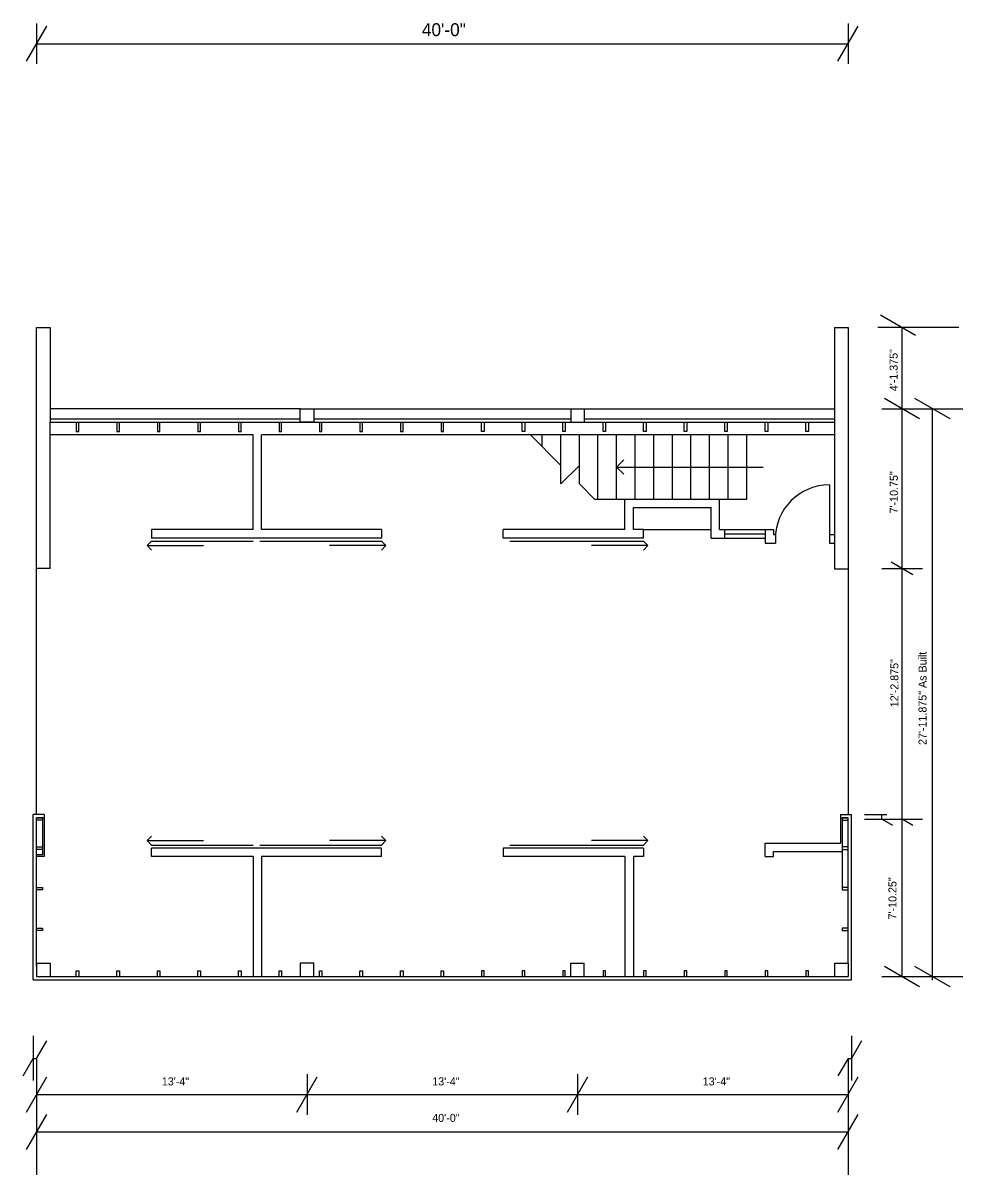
# Model space of a CAD drawing. Header units: inches. Extents: x 683 to 9370, y -498 to 3956.
# Drawn here: x 1404 to 1960, y 2105 to 2787 of the extents above; entities that cross this region are included whole.
import ezdxf

# ---------------------------------------------------------------- set-up
doc = ezdxf.new("R2010")
doc.units = ezdxf.units.IN
doc.header["$MEASUREMENT"] = 0
for name, color, linetype in [('const', 253, 'Continuous'), ('e2', 251, 'Continuous'), ('glass', 172, 'Continuous'), ('millwork', 40, 'Continuous'), ('stairs', 140, 'Continuous'), ('walls', 7, 'Continuous')]:
    doc.layers.add(name, color=color, linetype=linetype)

msp = doc.modelspace()

# ---------------------------------------------------------------- linework, layer by layer
at = {"layer": 'const'}
for p, q in [((1406.3, 2764.36), (1418.3, 2785.15)), ((1412.3, 2786.75), (1412.3, 2762.75)), ((1886.3, 2764.36), (1898.3, 2785.15)), ((1892.3, 2786.75), (1892.3, 2762.75)), ((1412.3, 2774.75), (1892.3, 2774.75)), ((1932.25, 2602.14), (1911.47, 2614.14)), ((1957.86, 2606.73), (1909.86, 2606.73)), ((1924.29, 2222.73), (1924.29, 2606.73)), ((1934.68, 2552.73), (1913.9, 2564.73)), ((1952.68, 2552.73), (1931.9, 2564.73)), ((1912.29, 2558.73), (1960.29, 2558.73)), ((1942.29, 2220.54), (1942.29, 2558.73)), ((1930.73, 2460.51), (1917.85, 2467.95)), ((1912.29, 2464.23), (1936.29, 2464.23)), ((1902.14, 2318.73), (1915.17, 2318.73)), ((1912.29, 2315.86), (1912.29, 2318.73)), ((1902.14, 2315.86), (1936.29, 2315.86)), ((1918.73, 2312.14), (1912.29, 2315.86)), ((1930.73, 2312.14), (1924.29, 2315.86)), ((1912.29, 2222.73), (1960.29, 2222.73)), ((1934.68, 2216.73), (1913.9, 2228.73)), ((1952.68, 2216.73), (1931.9, 2228.73)), ((1412.3, 2174.33), (1418.3, 2184.72)), ((1900.35, 2184.72), (1894.35, 2174.33)), ((1404.25, 2163.94), (1410.25, 2174.33)), ((1410.25, 2174.33), (1412.3, 2174.33)), ((1412.3, 2174.33), (1412.3, 2105.35)), ((1892.3, 2174.33), (1886.3, 2163.94)), ((1892.3, 2174.33), (1892.3, 2105.35)), ((1892.3, 2174.33), (1894.35, 2174.33)), ((1406.3, 2142.55), (1418.3, 2163.33)), ((1566.3, 2142.55), (1578.3, 2163.33)), ((1572.3, 2164.94), (1572.3, 2140.94)), ((1726.3, 2142.55), (1738.3, 2163.33)), ((1732.3, 2164.94), (1732.3, 2140.94)), ((1886.3, 2142.55), (1898.3, 2163.33)), ((1412.3, 2152.94), (1892.3, 2152.94)), ((1406.3, 2120.41), (1418.3, 2141.19)), ((1886.3, 2120.41), (1898.3, 2141.19)), ((1412.3, 2130.8), (1892.3, 2130.8))]:
    msp.add_line(p, q, dxfattribs=at)
at = {"layer": 'e2'}
for p, q in [((1568.29, 2558.73), (1420.3, 2558.73)), ((1576.29, 2558.73), (1728.27, 2558.73)), ((1736.27, 2558.73), (1884.3, 2558.73)), ((1412.3, 2318.73), (1412.3, 2464.23)), ((1892.3, 2463.98), (1892.3, 2318.73))]:
    msp.add_line(p, q, dxfattribs=at)
at = {"layer": 'glass'}
msp.add_line((1819.3, 2484.73), (1843.3, 2484.73), dxfattribs=at)
at = {"layer": 'millwork'}
for p, q in [((1881.3, 2513.73), (1881.3, 2481.73)), ((1771.3, 2487.23), (1811.3, 2487.23)), ((1819.3, 2487.23), (1843.3, 2487.23)), ((1819.3, 2482.23), (1843.3, 2482.23)), ((1480.3, 2480.4), (1540.3, 2480.4)), ((1544.3, 2480.4), (1616.3, 2480.4)), ((1692.3, 2480.4), (1771.3, 2480.4)), ((1480.3, 2300.57), (1540.3, 2300.57)), ((1544.3, 2300.57), (1616.3, 2300.57)), ((1692.3, 2300.57), (1771.3, 2300.57))]:
    msp.add_line(p, q, dxfattribs=at)
msp.add_arc((1881.3, 2481.73), 32, 90, 180, dxfattribs=at)
at = {"layer": 'stairs'}
for p, q in [((1722.37, 2525.23), (1704.37, 2543.23)), ((1711.37, 2536.23), (1711.37, 2543.23)), ((1722.37, 2514.23), (1722.37, 2543.23)), ((1733.37, 2514.23), (1733.37, 2543.23)), ((1744.37, 2505.23), (1744.37, 2543.23)), ((1755.37, 2505.23), (1755.37, 2543.23)), ((1766.37, 2505.23), (1766.37, 2543.23)), ((1777.37, 2505.23), (1777.37, 2543.23)), ((1788.37, 2505.23), (1788.37, 2543.23)), ((1799.37, 2505.23), (1799.37, 2543.23)), ((1810.37, 2505.23), (1810.37, 2543.23)), ((1821.37, 2505.23), (1821.37, 2543.23)), ((1832.37, 2505.23), (1832.37, 2543.23)), ((1722.37, 2514.23), (1733.37, 2525.23)), ((1755.37, 2524.23), (1759.61, 2528.48)), ((1755.37, 2524.23), (1842.11, 2524.23)), ((1755.37, 2524.23), (1759.61, 2519.99)), ((1742.37, 2505.23), (1733.37, 2514.23)), ((1742.37, 2505.23), (1760.3, 2505.23)), ((1816.3, 2505.23), (1832.37, 2505.23)), ((1477.67, 2477.77), (1480.3, 2480.4)), ((1477.67, 2477.77), (1511.01, 2477.77)), ((1477.67, 2477.77), (1480.3, 2475.14)), ((1618.93, 2477.77), (1585.59, 2477.77)), ((1618.93, 2477.77), (1616.3, 2480.4)), ((1618.93, 2477.77), (1616.3, 2475.14)), ((1773.93, 2477.77), (1740.59, 2477.77)), ((1773.93, 2477.77), (1771.3, 2480.4)), ((1773.93, 2477.77), (1771.3, 2475.14)), ((1477.67, 2303.2), (1480.3, 2305.83)), ((1618.93, 2303.2), (1616.3, 2305.83)), ((1773.93, 2303.2), (1771.3, 2305.83)), ((1477.67, 2303.2), (1511.01, 2303.2)), ((1477.67, 2303.2), (1480.3, 2300.57)), ((1618.93, 2303.2), (1585.59, 2303.2)), ((1618.93, 2303.2), (1616.3, 2300.57)), ((1773.93, 2303.2), (1740.59, 2303.2)), ((1773.93, 2303.2), (1771.3, 2300.57))]:
    msp.add_line(p, q, dxfattribs=at)
at = {"layer": 'walls'}
for p, q in [((1412.3, 2464.23), (1412.3, 2606.73)), ((1412.3, 2606.73), (1420.3, 2606.73)), ((1420.3, 2606.73), (1420.3, 2558.73)), ((1884.3, 2606.73), (1884.3, 2558.73)), ((1884.3, 2606.73), (1892.3, 2606.73)), ((1892.3, 2606.73), (1892.3, 2463.98)), ((1420.3, 2558.73), (1420.3, 2550.73)), ((1568.29, 2558.73), (1576.29, 2558.73)), ((1568.29, 2550.73), (1568.29, 2558.73)), ((1576.29, 2558.73), (1576.29, 2550.73)), ((1728.27, 2558.73), (1728.27, 2550.73)), ((1728.27, 2558.73), (1736.27, 2558.73)), ((1736.27, 2558.73), (1736.27, 2550.73)), ((1884.3, 2558.73), (1884.3, 2550.73)), ((1420.3, 2552.73), (1568.29, 2552.73)), ((1420.3, 2550.73), (1884.3, 2550.73)), ((1420.3, 2464.23), (1420.3, 2550.73)), ((1576.29, 2550.73), (1568.29, 2550.73)), ((1576.29, 2552.73), (1728.27, 2552.73)), ((1728.27, 2550.73), (1736.27, 2550.73)), ((1736.27, 2552.73), (1884.3, 2552.73)), ((1884.3, 2550.73), (1884.3, 2463.98)), ((1540.3, 2543.23), (1420.3, 2543.23)), ((1540.3, 2487.23), (1540.3, 2543.23)), ((1884.3, 2543.23), (1545.3, 2543.23)), ((1545.3, 2487.23), (1545.3, 2543.23)), ((1760.3, 2505.23), (1816.3, 2505.23)), ((1760.3, 2487.23), (1760.3, 2505.23)), ((1816.3, 2487.23), (1816.3, 2505.23)), ((1765.3, 2500.23), (1811.3, 2500.23)), ((1765.3, 2487.23), (1765.3, 2500.23)), ((1811.3, 2482.23), (1811.3, 2500.23)), ((1540.3, 2487.23), (1480.3, 2487.23)), ((1480.3, 2487.23), (1480.3, 2482.23)), ((1616.3, 2482.23), (1480.3, 2482.23)), ((1616.3, 2487.23), (1545.3, 2487.23)), ((1616.3, 2487.23), (1616.3, 2482.23)), ((1688.3, 2482.23), (1688.3, 2487.23)), ((1760.3, 2487.23), (1688.3, 2487.23)), ((1771.3, 2482.23), (1688.3, 2482.23)), ((1771.3, 2487.23), (1765.3, 2487.23)), ((1771.3, 2482.23), (1771.3, 2487.23)), ((1811.3, 2482.23), (1819.3, 2482.23)), ((1816.3, 2487.23), (1819.3, 2487.23)), ((1819.3, 2487.23), (1819.3, 2482.23)), ((1843.3, 2487.23), (1843.3, 2479.23)), ((1843.3, 2487.23), (1848.3, 2487.23)), ((1848.3, 2487.23), (1848.3, 2484.23)), ((1848.3, 2484.23), (1849.3, 2484.23)), ((1849.3, 2482.23), (1849.3, 2479.23)), ((1881.3, 2484.23), (1881.3, 2479.23)), ((1881.3, 2484.23), (1884.3, 2484.23)), ((1843.3, 2479.23), (1849.3, 2479.23)), ((1881.3, 2479.23), (1884.3, 2479.23)), ((1420.3, 2464.23), (1412.3, 2464.23)), ((1884.3, 2463.98), (1892.3, 2463.98)), ((1410.25, 2220.73), (1410.25, 2318.73)), ((1416.8, 2318.73), (1410.3, 2318.73)), ((1416.8, 2318.73), (1416.8, 2293.73)), ((1887.8, 2318.73), (1894.3, 2318.73)), ((1887.8, 2318.73), (1887.8, 2301.73)), ((1894.3, 2220.73), (1894.3, 2318.73)), ((1412.25, 2228.73), (1412.25, 2316.73)), ((1416.8, 2316.73), (1412.3, 2316.73)), ((1415.8, 2315.23), (1415.8, 2294.73)), ((1887.8, 2316.73), (1892.3, 2316.73)), ((1888.8, 2315.23), (1888.8, 2275.48)), ((1892.3, 2230.73), (1892.3, 2316.73)), ((1616.3, 2298.73), (1480.3, 2298.73)), ((1480.3, 2293.73), (1480.3, 2298.73)), ((1616.3, 2293.73), (1616.3, 2298.73)), ((1771.3, 2298.73), (1688.3, 2298.73)), ((1688.3, 2298.73), (1688.3, 2293.73)), ((1771.3, 2298.73), (1771.3, 2293.73)), ((1843.3, 2293.73), (1843.3, 2301.73)), ((1843.3, 2301.73), (1887.8, 2301.73)), ((1881.3, 2301.73), (1884.3, 2301.73)), ((1415.8, 2294.73), (1412.25, 2294.73)), ((1416.8, 2293.73), (1412.25, 2293.73)), ((1540.3, 2293.73), (1480.3, 2293.73)), ((1540.3, 2293.73), (1540.3, 2222.73)), ((1545.3, 2293.73), (1545.3, 2222.73)), ((1616.3, 2293.73), (1545.3, 2293.73)), ((1760.3, 2293.73), (1688.3, 2293.73)), ((1760.3, 2293.73), (1760.3, 2222.73)), ((1765.3, 2293.73), (1765.3, 2222.73)), ((1771.3, 2293.73), (1765.3, 2293.73)), ((1843.3, 2293.73), (1848.3, 2293.73)), ((1848.3, 2293.73), (1848.3, 2296.73)), ((1848.3, 2296.73), (1849.3, 2296.73)), ((1848.3, 2296.73), (1888.8, 2296.73)), ((1412.3, 2230.73), (1420.3, 2230.73)), ((1412.3, 2230.73), (1412.3, 2222.73)), ((1420.3, 2230.73), (1420.3, 2222.73)), ((1568.29, 2230.73), (1568.29, 2222.73)), ((1576.29, 2230.73), (1568.29, 2230.73)), ((1576.29, 2222.73), (1576.29, 2230.73)), ((1728.27, 2230.73), (1736.27, 2230.73)), ((1728.27, 2222.73), (1728.27, 2230.73)), ((1736.27, 2222.73), (1736.27, 2230.73)), ((1884.3, 2230.73), (1892.3, 2230.73)), ((1884.3, 2230.73), (1884.3, 2222.73)), ((1892.3, 2230.73), (1892.3, 2222.73)), ((1412.3, 2222.73), (1420.3, 2222.73)), ((1418.3, 2222.73), (1570.29, 2222.73)), ((1568.29, 2222.73), (1576.29, 2222.73)), ((1576.29, 2222.73), (1728.27, 2222.73)), ((1728.27, 2222.73), (1736.27, 2222.73)), ((1736.27, 2222.73), (1884.3, 2222.73)), ((1884.3, 2222.73), (1892.3, 2222.73)), ((1410.25, 2220.73), (1894.3, 2220.73)), ((1410.25, 2187.72), (1410.25, 2161.19)), ((1894.35, 2187.72), (1894.35, 2161.19))]:
    msp.add_line(p, q, dxfattribs=at)
for points in [[(1435.72, 2550.73), (1435.72, 2545.23), (1437.22, 2545.23), (1437.22, 2550.73)], [(1459.72, 2550.73), (1459.72, 2545.23), (1461.22, 2545.23), (1461.22, 2550.73)], [(1483.72, 2550.73), (1483.72, 2545.23), (1485.22, 2545.23), (1485.22, 2550.73)], [(1507.72, 2550.73), (1507.72, 2545.23), (1509.22, 2545.23), (1509.22, 2550.73)], [(1531.72, 2550.73), (1531.72, 2545.23), (1533.22, 2545.23), (1533.22, 2550.73)], [(1555.72, 2550.73), (1555.72, 2545.23), (1557.22, 2545.23), (1557.22, 2550.73)], [(1579.55, 2550.73), (1579.55, 2545.23), (1581.05, 2545.23), (1581.05, 2550.73)], [(1603.55, 2550.73), (1603.55, 2545.23), (1605.05, 2545.23), (1605.05, 2550.73)], [(1627.55, 2550.73), (1627.55, 2545.23), (1629.05, 2545.23), (1629.05, 2550.73)], [(1651.55, 2550.73), (1651.55, 2545.23), (1653.05, 2545.23), (1653.05, 2550.73)], [(1677.05, 2550.73), (1677.05, 2545.23), (1675.55, 2545.23), (1675.55, 2550.73)], [(1701.05, 2550.73), (1701.05, 2545.23), (1699.55, 2545.23), (1699.55, 2550.73)], [(1725.05, 2550.73), (1725.05, 2545.23), (1723.55, 2545.23), (1723.55, 2550.73)], [(1748.88, 2550.73), (1748.88, 2545.23), (1747.38, 2545.23), (1747.38, 2550.73)], [(1772.88, 2550.73), (1772.88, 2545.23), (1771.38, 2545.23), (1771.38, 2550.73)], [(1796.88, 2550.73), (1796.88, 2545.23), (1795.38, 2545.23), (1795.38, 2550.73)], [(1820.88, 2550.73), (1820.88, 2545.23), (1819.38, 2545.23), (1819.38, 2550.73)], [(1844.88, 2550.73), (1844.88, 2545.23), (1843.38, 2545.23), (1843.38, 2550.73)], [(1868.88, 2550.73), (1868.88, 2545.23), (1867.38, 2545.23), (1867.38, 2550.73)], [(1412.3, 2316.73), (1415.8, 2316.73), (1415.8, 2315.23), (1412.3, 2315.23)], [(1892.3, 2316.73), (1888.8, 2316.73), (1888.8, 2315.23), (1892.3, 2315.23)], [(1412.25, 2299.48), (1415.75, 2299.48), (1415.75, 2297.98), (1412.25, 2297.98)], [(1892.3, 2299.48), (1888.8, 2299.48), (1888.8, 2297.98), (1892.3, 2297.98)], [(1412.25, 2275.48), (1415.75, 2275.48), (1415.75, 2273.98), (1412.25, 2273.98)], [(1892.3, 2275.48), (1888.8, 2275.48), (1888.8, 2273.98), (1892.3, 2273.98)], [(1412.25, 2251.48), (1415.75, 2251.48), (1415.75, 2249.98), (1412.25, 2249.98)], [(1892.3, 2251.48), (1888.8, 2251.48), (1888.8, 2249.98), (1892.3, 2249.98)], [(1435.72, 2222.73), (1435.72, 2226.23), (1437.22, 2226.23), (1437.22, 2222.73)], [(1459.72, 2222.73), (1459.72, 2226.23), (1461.22, 2226.23), (1461.22, 2222.73)], [(1483.72, 2222.73), (1483.72, 2226.23), (1485.22, 2226.23), (1485.22, 2222.73)], [(1507.72, 2222.73), (1507.72, 2226.23), (1509.22, 2226.23), (1509.22, 2222.73)], [(1531.72, 2222.73), (1531.72, 2226.23), (1533.22, 2226.23), (1533.22, 2222.73)], [(1555.72, 2222.73), (1555.72, 2226.23), (1557.22, 2226.23), (1557.22, 2222.73)], [(1579.55, 2222.73), (1579.55, 2226.23), (1581.05, 2226.23), (1581.05, 2222.73)], [(1603.55, 2222.73), (1603.55, 2226.23), (1605.05, 2226.23), (1605.05, 2222.73)], [(1627.55, 2222.73), (1627.55, 2226.23), (1629.05, 2226.23), (1629.05, 2222.73)], [(1651.55, 2222.73), (1651.55, 2226.23), (1653.05, 2226.23), (1653.05, 2222.73)], [(1677.05, 2222.73), (1677.05, 2226.23), (1675.55, 2226.23), (1675.55, 2222.73)], [(1701.05, 2222.73), (1701.05, 2226.23), (1699.55, 2226.23), (1699.55, 2222.73)], [(1725.05, 2222.73), (1725.05, 2226.23), (1723.55, 2226.23), (1723.55, 2222.73)], [(1748.88, 2222.73), (1748.88, 2226.23), (1747.38, 2226.23), (1747.38, 2222.73)], [(1772.88, 2222.73), (1772.88, 2226.23), (1771.38, 2226.23), (1771.38, 2222.73)], [(1796.88, 2222.73), (1796.88, 2226.23), (1795.38, 2226.23), (1795.38, 2222.73)], [(1820.88, 2222.73), (1820.88, 2226.23), (1819.38, 2226.23), (1819.38, 2222.73)], [(1844.88, 2222.73), (1844.88, 2226.23), (1843.38, 2226.23), (1843.38, 2222.73)], [(1868.88, 2222.73), (1868.88, 2226.23), (1867.38, 2226.23), (1867.38, 2222.73)]]:
    msp.add_lwpolyline(points, dxfattribs=at)

# ---------------------------------------------------------------- texts
at = {"layer": 'const', "attachment_point": 1}
for s, insert, char_height, width in [('40\'-0"', (1640.19, 2786.86), 7.638, 2912.54), ('13\'-4"', (1486.35, 2163.07), 4.736, 1805.7748), ('13\'-4"', (1646.35, 2163.07), 4.736, 1805.7748), ('13\'-4"', (1806.35, 2163.07), 4.736, 1805.7748), ('40\'-0"', (1646.35, 2141.49), 4.736, 1805.7748)]:
    msp.add_mtext(s, dxfattribs=dict(at, insert=insert, char_height=char_height, width=width))
at = {"layer": 'const', "width": 1805.7748, "attachment_point": 1, "rotation": 90}
for s, insert, char_height in [('4\'-1.375"', (1916.89, 2569.1), 4.736), ('7\'-10.75"', (1917.02, 2496.8), 4.736), ('27\'-11.875" As Built', (1934, 2359.77), 4.7359), ('12\'-2.875"', (1917.37, 2382.12), 4.736), ('7\'-10.25"', (1916.22, 2256.55), 4.736)]:
    msp.add_mtext(s, dxfattribs=dict(at, insert=insert, char_height=char_height))

doc.saveas('drawing.dxf')
